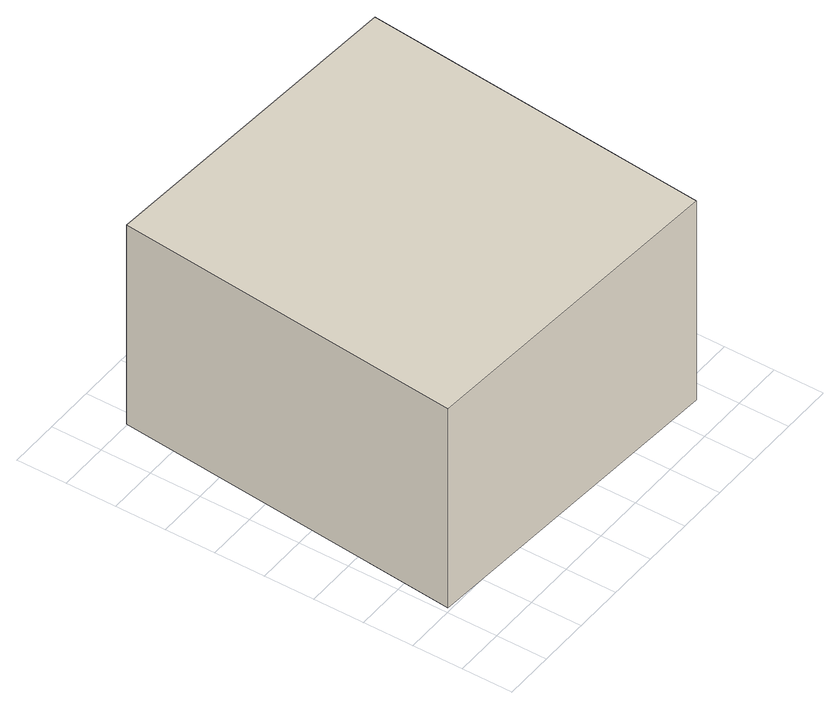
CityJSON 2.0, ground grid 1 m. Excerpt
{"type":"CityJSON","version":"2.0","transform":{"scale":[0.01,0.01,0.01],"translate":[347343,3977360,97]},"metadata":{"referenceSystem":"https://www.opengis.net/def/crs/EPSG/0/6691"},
"CityObjects":{
"building1":{"type":"Building","attributes":{"土砂災害警戒区域.現象区分":"2","土砂災害警戒区域.区域区分":"1","measuredHeight":5.5},"geometry":[{"type":"Solid","lod":"1","boundaries":[[[[0,1,2,3]],[[2,4,5,3]],[[1,6,4,2]],[[0,7,6,1]],[[3,5,7,0]],[[4,6,7,5]]]]}]}
},
"vertices":[
[734,760,72],[667,63,72],[10,106,72],[77,803,72],[10,106,516],[77,803,516],[667,63,516],[734,760,516]
]}
